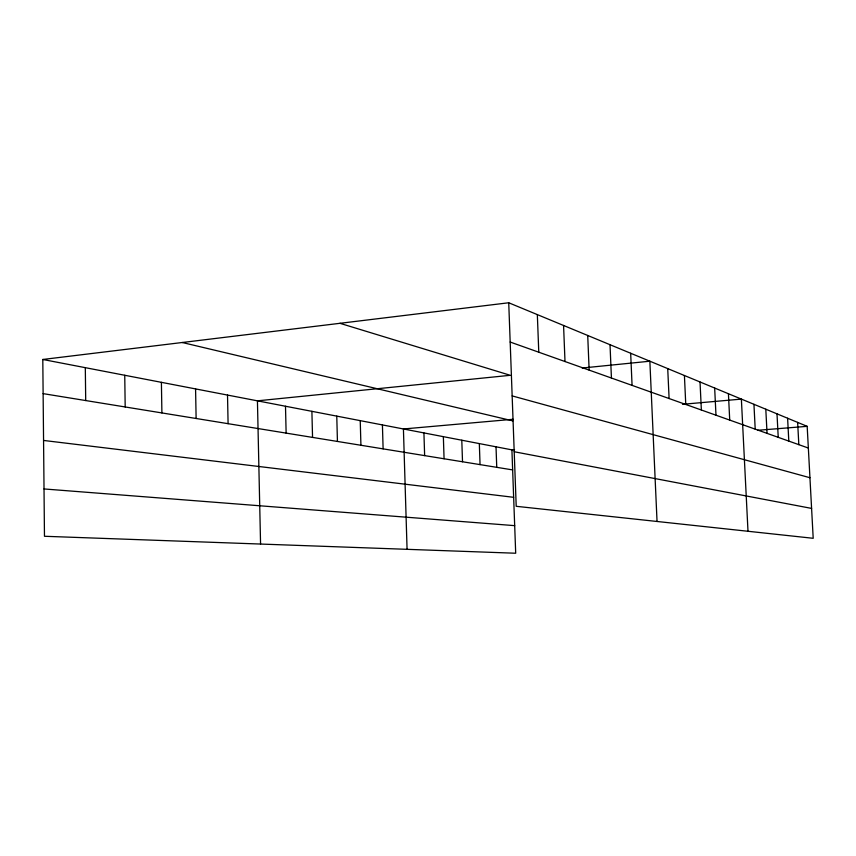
<?xml version="1.0" encoding="UTF-8"?>
<svg xmlns="http://www.w3.org/2000/svg" width="856" height="856" viewBox="0 0 856 856"><rect width="100%" height="100%" fill="white"/><g stroke="black" fill="none" stroke-linecap="round" stroke-linejoin="round"><path stroke-width="1.28" d="M42.8 359.477L511.909 449.871L515.697 553.233L44.469 536.273L42.8 359.477L508.732 302.767L807.176 426.341L813.2 538.296L516.211 506.303L508.732 302.767M582.187 368.037L649.854 361.211L657.044 521.475M513.151 419.269L403.422 428.974L407.071 549.327M682.489 404.3L741.371 399.099L747.994 531.276M511.909 449.871L514.542 449.668M757.795 430.279L807.176 426.341M44.02 488.947L514.691 525.648M43.56 440.444L513.654 497.315M43.121 393.632L512.648 469.912M514.199 451.743L811.595 508.411M182.242 342.507L512.851 420.885M512.145 395.9L809.937 477.723M339.95 323.311L510.294 375.303L257.431 400.833L260.566 544.052M510.165 342.036L808.342 448.041M797.642 422.404L798.83 444.66M787.606 418.242L788.804 441.097M777.002 413.855L778.232 437.33M765.799 409.211L767.051 433.361M753.943 404.31L755.206 429.145M728.424 393.739L729.719 420.093M714.664 388.036L715.98 415.203M700.026 381.979L701.364 410.003M684.415 375.517L685.763 404.46M667.723 368.604L669.103 398.532M630.669 353.26L632.07 385.371M610.018 344.711L611.43 378.031M587.719 335.477L589.142 370.113M563.569 325.473L565.003 361.532M537.333 314.612L538.777 352.201M496.02 446.811L496.748 467.323M479.328 443.601L480.055 464.615M461.791 440.219L462.518 461.769M443.355 436.667L444.071 458.773M423.923 432.922L424.64 455.617M382.418 424.918L383.114 448.865M360.237 420.649L360.922 445.259M336.772 416.123L337.435 441.45M311.894 411.329L312.547 437.405M285.497 406.247L286.129 433.115M227.514 395.076L228.092 423.677M195.575 388.913L196.12 418.488M161.399 382.332L161.902 412.924M124.741 375.27L125.19 406.964M85.311 367.673L85.707 400.544"/></g></svg>
